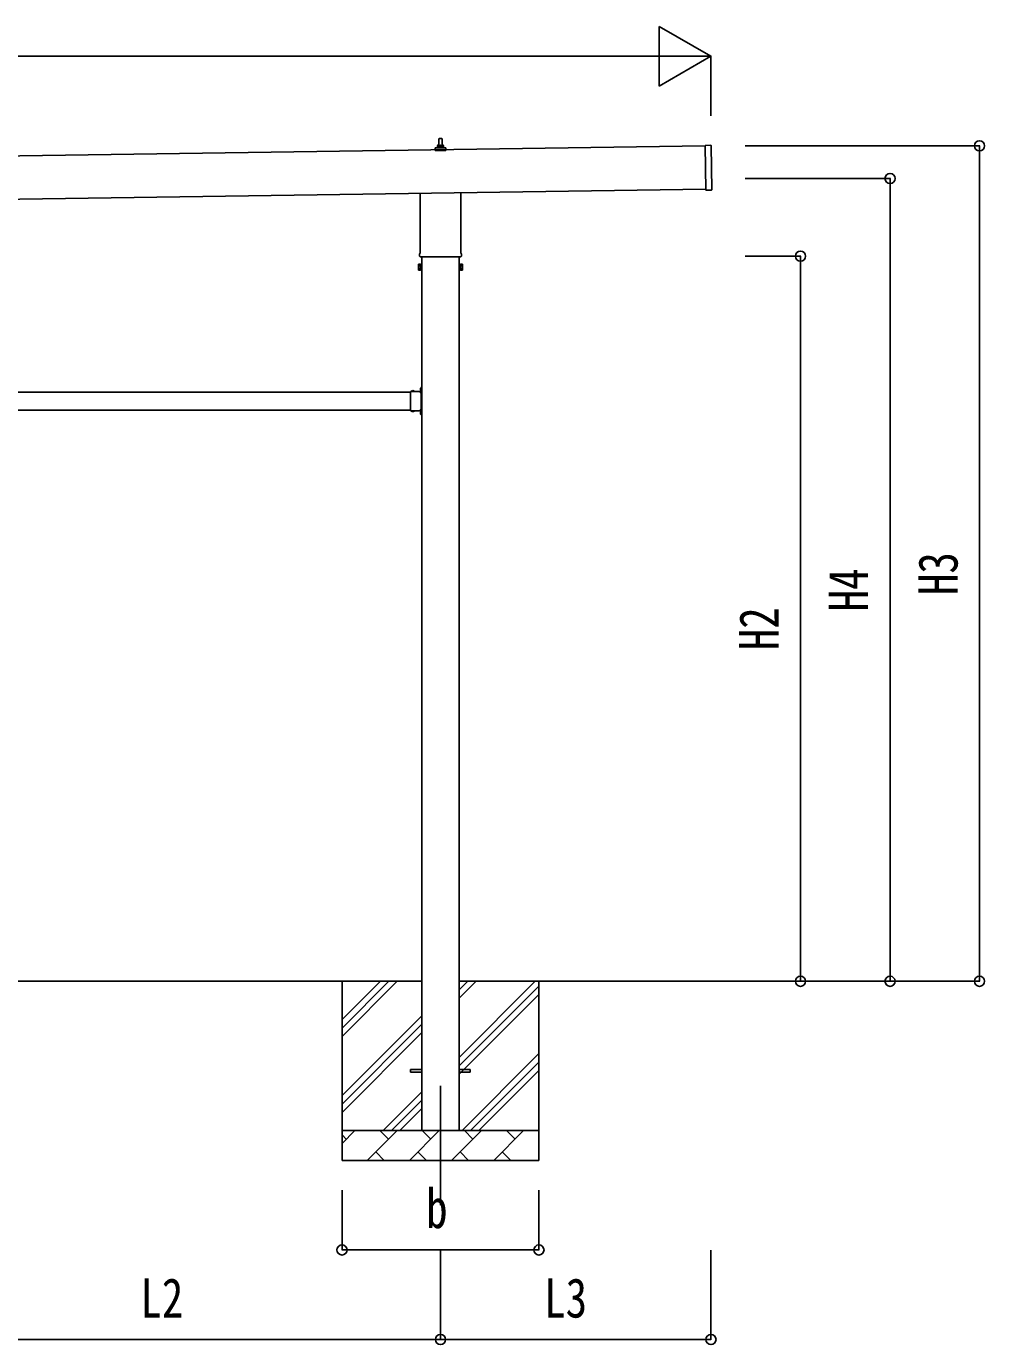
# Model space of a CAD drawing. Units: millimetres, scale not verified. Extents: x -16820 to 16820, y -11880 to 11880.
# Drawn here: x 710 to 3921, y -6317 to -1902 of the extents above; entities that cross this region are included whole.
import ezdxf
from ezdxf.enums import TextEntityAlignment as Align

# ---------------------------------------------------------------- set-up
doc = ezdxf.new("R2010")
doc.units = ezdxf.units.MM
doc.header["$LTSCALE"] = 50
for name, color, linetype in [('0-4_YKK_12', 2, 'Continuous'), ('0-5_YKK_13', 4, 'Continuous'), ('0-6_YKK_A1', 4, 'Continuous'), ('0-7_YKK_D', 6, 'Continuous')]:
    doc.layers.add(name, color=color, linetype=linetype)
doc.styles.add('ＭＳ ゴシック', font='')
doc.styles.get('ＭＳ ゴシック').set_extended_font_data('MS Gothic')

msp = doc.modelspace()

# ---------------------------------------------------------------- linework, layer by layer
at = {"layer": '0-4_YKK_12'}
msp.add_line((2097.67, -5450), (2097.67, -5850), dxfattribs=at)
at = {"layer": '0-5_YKK_13'}
for p, q in [((2091.67, -2302.17), (2092.4, -2278.64)), ((2093.4, -2277.67), (2101.94, -2277.67)), ((2102.94, -2278.64), (2103.67, -2302.17)), ((2079.42, -2317.67), (2079.42, -2309.95)), ((2115.92, -2317.67), (2079.42, -2317.67)), ((2079.8, -2309.17), (2115.54, -2309.17)), ((2080.18, -2308.98), (2086.91, -2307.35)), ((2087.29, -2307.17), (2108.05, -2307.17)), ((2087.67, -2306.38), (2087.67, -2302.17)), ((2088.67, -2302.17), (2106.67, -2302.17)), ((2107.67, -2306.38), (2107.67, -2302.17)), ((2115.16, -2308.98), (2108.43, -2307.35)), ((2115.92, -2317.67), (2115.92, -2309.95)), ((2984.51, -2300.38), (3003.5, -2300.11)), ((2986.65, -2450.36), (2984.51, -2300.38)), ((3006.63, -2449.08), (3004.51, -2301.09)), ((2029.37, -2661.66), (2029.37, -2461.01)), ((2165.97, -2459.05), (2165.97, -2661.66)), ((2986.65, -2450.36), (3005.64, -2450.09)), ((2027.67, -2670.43), (2027.67, -2664.93)), ((2165.61, -2673.93), (2029.73, -2673.93)), ((2167.67, -2664.93), (2167.67, -2670.43)), ((2023.67, -2699.93), (2024.43, -2698.61)), ((2023.67, -2699.93), (2023.67, -2716.93)), ((2023.67, -2716.93), (2024.43, -2718.24)), ((2030.67, -2703.52), (2024.43, -2703.52)), ((2030.67, -2713.34), (2024.43, -2713.34)), ((2030.67, -2718.24), (2024.43, -2718.24)), ((2033.17, -2717.63), (2030.67, -2717.63)), ((2162.17, -2717.63), (2164.67, -2717.63)), ((2164.67, -2703.52), (2170.91, -2703.52)), ((2164.67, -2713.34), (2170.91, -2713.34)), ((2164.67, -2718.24), (2170.91, -2718.24)), ((2171.67, -2699.93), (2170.91, -2698.61)), ((2171.67, -2716.93), (2170.91, -2718.24)), ((2171.67, -2699.93), (2171.67, -2716.93)), ((1997.17, -3135.29), (1997.17, -3124.9)), ((1997.17, -3124.9), (2033.57, -3124.9)), ((2000.44, -3124.04), (2000.44, -3124.2)), ((2001.14, -3124.9), (2009.21, -3124.9)), ((2004.05, -3124.9), (2002.72, -3122.24)), ((2006.3, -3124.9), (2007.62, -3122.24)), ((2009.91, -3124.04), (2009.91, -3124.2)), ((2029.47, -3117), (2035.17, -3117)), ((2033.17, -3126.5), (2030.17, -3126.5)), ((2033.57, -3115.87), (2030.91, -3114.55)), ((2033.57, -3118.13), (2030.91, -3119.45)), ((2032.71, -3112.27), (2032.87, -3112.27)), ((2032.71, -3121.73), (2032.87, -3121.73)), ((2033.17, -3135.29), (2033.17, -3128.5)), ((2033.57, -3109.5), (2035.17, -3109.5)), ((2033.57, -3126.46), (2033.57, -3109.5)), ((2033.57, -3112.97), (2033.57, -3121.04)), ((2035.17, -3114), (2033.57, -3114)), ((2033.57, -3115), (2035.17, -3115)), ((2033.57, -3119), (2035.17, -3119)), ((2035.17, -3120), (2033.57, -3120)), ((1997.17, -3177.29), (1997.17, -3136.71)), ((1997.17, -3189.1), (1997.17, -3178.71)), ((2033.17, -3177.29), (2033.17, -3136.71)), ((2033.17, -3185.5), (2033.17, -3178.71)), ((1997.17, -3189.1), (2033.57, -3189.1)), ((2000.44, -3189.96), (2000.44, -3189.8)), ((2001.14, -3189.1), (2009.21, -3189.1)), ((2004.05, -3189.1), (2002.72, -3191.76)), ((2006.3, -3189.1), (2007.62, -3191.76)), ((2009.91, -3189.96), (2009.91, -3189.8)), ((2030.17, -3187.5), (2033.17, -3187.5)), ((2033.57, -3195.87), (2030.91, -3194.55)), ((2033.57, -3198.13), (2030.91, -3199.45)), ((2032.71, -3192.27), (2032.87, -3192.27)), ((2032.71, -3201.74), (2032.87, -3201.74)), ((2033.57, -3204.5), (2033.57, -3187.54)), ((2033.57, -3192.97), (2033.57, -3201.04)), ((2033.57, -3195), (2035.17, -3195)), ((2033.57, -3199), (2035.17, -3199)), ((2033.57, -3204.5), (2035.17, -3204.5)), ((1997.67, -5395.5), (2035.17, -5395.5)), ((1997.67, -5404.5), (1997.67, -5395.5)), ((1997.67, -5404.5), (2035.17, -5404.5)), ((2160.17, -5395.5), (2197.67, -5395.5)), ((2160.17, -5404.5), (2197.67, -5404.5)), ((2197.67, -5404.5), (2197.67, -5395.5))]:
    msp.add_line(p, q, dxfattribs=at)
for points in [[(2030.67, -2718.24), (2030.67, -2698.61), (2024.43, -2698.61)], [(2030.67, -2717.63), (2030.67, -2699.23), (2033.17, -2699.23)], [(2164.67, -2717.63), (2164.67, -2699.23), (2162.17, -2699.23)], [(2164.67, -2718.24), (2164.67, -2698.61), (2170.91, -2698.61)], [(2033.17, -3128.5), (2030.17, -3128.5), (2030.17, -3124.9)], [(2035.17, -3124.5), (2035.17, -3118.5), (2035.17, -3115.5), (2035.17, -3109.5)], [(2033.17, -3185.5), (2030.17, -3185.5), (2030.17, -3189.1)], [(2035.17, -3204.5), (2035.17, -3198.5), (2035.17, -3195.5), (2035.17, -3189.5)]]:
    msp.add_lwpolyline(points, dxfattribs=at)
for points in [[(2033.17, -2718.93), (2033.17, -2697.93), (2035.17, -2697.93), (2035.17, -2718.93)], [(2162.17, -2718.93), (2162.17, -2697.93), (2160.17, -2697.93), (2160.17, -2718.93)]]:
    msp.add_lwpolyline(points, close=True, dxfattribs=at)
for centre, radius, start, end in [((2093.4, -2278.67), 1, 90, 178.60509), ((2101.94, -2278.67), 1, 1.39491, 90), ((2080.42, -2309.95), 1, 103.62699, 180), ((2086.67, -2306.38), 1, 283.62699, 0), ((2091.76, -2302.8), 4.13, 90, 171.17633), ((2088.67, -2303.17), 1, 90, 180), ((2101, -2302.17), 4.83, 133.60282, 180), ((2094.34, -2302.17), 4.83, 0, 46.39718), ((2103.59, -2302.8), 4.13, 8.82367, 90), ((2106.67, -2303.17), 1, 0, 90), ((2108.67, -2306.38), 1, 180, 256.37301), ((2114.92, -2309.95), 1, 0, 76.37301), ((3003.51, -2301.11), 1, 0.81845, 90.81845), ((3005.63, -2449.09), 1, 270.81845, 0.81845), ((2031.67, -2664.93), 4, 125.09963, 180), ((2031.67, -2670.43), 4, 180, 194.47751), ((2031.67, -2670.43), 4, 194.47751, 241.04498), ((2163.67, -2670.43), 4, 298.95502, 345.52249), ((2163.67, -2664.93), 4, 0, 54.90037), ((2163.67, -2670.43), 4, 345.52249, 0), ((2028.02, -2701.07), 4.34, 145.61575, 214.38425), ((2039.91, -2708.43), 16.24, 162.41205, 197.58795), ((2028.02, -2715.79), 4.34, 145.61575, 214.38425), ((2155.43, -2708.43), 16.24, 342.41205, 17.58795), ((2167.33, -2701.07), 4.34, 325.61575, 34.38425), ((2167.33, -2715.79), 4.34, 325.61575, 34.38425), ((2001.3, -3124.04), 0.862, 129.12355, 180), ((2001.14, -3124.2), 0.7, 180, 270), ((2005.17, -3128.8), 7, 90, 129.12355), ((2005.17, -3128.8), 7, 50.87645, 90), ((2009.21, -3124.2), 0.7, 270, 0), ((2009.04, -3124.04), 0.862, 0, 50.87645), ((2037.47, -3117), 7, 140.87645, 180), ((2037.47, -3117), 7, 180, 219.12355), ((2032.71, -3113.13), 0.862, 90, 140.87645), ((2032.71, -3120.87), 0.862, 219.12355, 270), ((2032.87, -3112.97), 0.7, 0, 90), ((2032.87, -3121.04), 0.7, 270, 0), ((2033.17, -3124.5), 2, 270, 0), ((1996.47, -3136), 1, 314.427, 45.573), ((1996.47, -3178), 1, 314.427, 45.573), ((2033.87, -3136), 1, 134.427, 225.573), ((2033.87, -3178), 1, 134.427, 225.573), ((2001.14, -3189.8), 0.7, 90, 180), ((2001.3, -3189.96), 0.862, 180, 230.87645), ((2005.17, -3185.2), 7, 230.87645, 270), ((2005.17, -3185.2), 7, 270, 309.12355), ((2009.21, -3189.8), 0.7, 0, 90), ((2009.04, -3189.96), 0.862, 309.12355, 0), ((2037.47, -3197), 7, 140.87645, 180), ((2037.47, -3197), 7, 180, 219.12355), ((2032.71, -3193.13), 0.862, 90, 140.87645), ((2032.71, -3200.87), 0.862, 219.12355, 270), ((2032.87, -3192.97), 0.7, 0, 90), ((2032.87, -3201.04), 0.7, 270, 0), ((2033.17, -3189.5), 2, 0, 90)]:
    msp.add_arc(centre, radius, start, end, dxfattribs=at)
at = {"layer": '0-6_YKK_A1'}
for p, q in [((2984.53, -2302.38), (-2392.39, -2379.16)), ((-2390.32, -2524.14), (2986.6, -2447.33)), ((2035.17, -2673.93), (2035.17, -5600)), ((2160.17, -5600), (2160.17, -2673.93)), ((398.17, -3127), (1997.17, -3127)), ((398.17, -3187), (1997.17, -3187)), ((2030.17, -3187), (2034.67, -3187)), ((2035.17, -5100), (360.17, -5100)), ((1767.67, -5100), (1767.67, -5700)), ((1767.67, -5285.05), (1952.72, -5100)), ((1767.67, -5256.77), (1924.44, -5100)), ((1767.67, -5228.48), (1896.15, -5100)), ((3448.55, -5100), (2160.17, -5100)), ((2160.17, -5355.1), (2415.27, -5100)), ((2160.17, -5157.11), (2217.28, -5100)), ((2160.17, -5128.82), (2189, -5100)), ((2160.17, -5383.38), (2427.67, -5115.88)), ((2427.67, -5100), (2427.67, -5700)), ((2160.17, -5411.67), (2427.67, -5144.17)), ((1767.67, -5483.04), (2035.17, -5215.54)), ((1767.67, -5511.32), (2035.17, -5243.82)), ((1767.67, -5539.61), (2035.17, -5272.11)), ((2169.83, -5600), (2427.67, -5342.16)), ((2198.11, -5600), (2427.67, -5370.44)), ((2226.4, -5600), (2427.67, -5398.73)), ((1905.27, -5600), (2035.17, -5470.1)), ((1933.55, -5600), (2035.17, -5498.38)), ((1961.84, -5600), (2035.17, -5526.67)), ((1767.67, -5600), (2427.67, -5600)), ((1767.67, -5642.89), (1810.56, -5600)), ((1851.99, -5700), (1951.99, -5600)), ((1923.43, -5628.55), (1894.88, -5600)), ((1993.41, -5700), (2093.41, -5600)), ((2064.85, -5628.55), (2036.3, -5600)), ((2134.83, -5700), (2234.83, -5600)), ((2206.27, -5628.55), (2177.72, -5600)), ((2276.25, -5700), (2376.25, -5600)), ((2347.7, -5628.55), (2319.14, -5600)), ((2424.39, -5600), (2427.67, -5596.72)), ((1782.01, -5628.55), (1767.67, -5614.21)), ((1880.54, -5671.45), (1909.09, -5700)), ((2021.96, -5671.45), (2050.51, -5700)), ((2163.38, -5671.45), (2191.93, -5700)), ((2304.8, -5671.45), (2333.36, -5700)), ((2427.67, -5700), (1767.67, -5700))]:
    msp.add_line(p, q, dxfattribs=at)
msp.add_lwpolyline([(2030.17, -3127), (2034.67, -3127), (2034.67, -3187)], dxfattribs=at)
at = {"layer": '0-7_YKK_D'}
for p, q in [((3004.1, -2001.89), (2830.89, -1901.89)), ((2830.89, -1901.89), (2830.89, -2101.89)), ((2804.1, -2001.89), (-7616.92, -2001.89)), ((3004.1, -2001.89), (2657.69, -2001.89)), ((3004.1, -2001.89), (2830.89, -2101.89)), ((3004.1, -2201.89), (3004.1, -2000.89)), ((3118.07, -2301.89), (3905.1, -2301.89)), ((3904.1, -5100), (3904.1, -2301.89)), ((3118.07, -2411.43), (3605.1, -2411.43)), ((3604.1, -5100), (3604.1, -2411.43)), ((3118.07, -2671.43), (3305.1, -2671.43)), ((3304.1, -5100), (3304.1, -2671.43)), ((3118.07, -5100), (3305.1, -5100)), ((3118.07, -5100), (3905.1, -5100)), ((3418.07, -5100), (3605.1, -5100)), ((1767.67, -5800), (1767.67, -6001)), ((2427.67, -5800), (2427.67, -6001)), ((1767.67, -6000), (2427.67, -6000)), ((2097.67, -6001), (2097.67, -6301)), ((2097.67, -6001), (2097.67, -6301)), ((3004.1, -6001), (3004.1, -6301)), ((297.67, -6300), (2097.67, -6300)), ((2097.67, -6300), (3004.1, -6300))]:
    msp.add_line(p, q, dxfattribs=at)
for centre in [(3904.1, -2301.89), (3604.1, -2411.43), (3304.1, -2671.43), (3304.1, -5100), (3604.1, -5100), (3904.1, -5100), (1767.67, -6000), (2427.67, -6000), (2097.67, -6300), (2097.67, -6300), (3004.1, -6300)]:
    msp.add_circle(centre, 17, dxfattribs=at)

# ---------------------------------------------------------------- texts
at = {"layer": '0-7_YKK_D', "style": 'ＭＳ ゴシック', "width": 0.8}
for s, p in [('H3', (3870.1, -3806.55)), ('H4', (3570.1, -3861.31)), ('H2', (3270.1, -3991.31))]:
    msp.add_text(s, height=132, rotation=90, dxfattribs=at).set_placement(p, align=Align.BOTTOM_LEFT)
for s, p in [('b', (2049.67, -5966)), ('L2', (1092.07, -6266)), ('L3', (2445.28, -6266))]:
    msp.add_text(s, height=132, dxfattribs=at).set_placement(p, align=Align.BOTTOM_LEFT)

doc.saveas('drawing.dxf')
